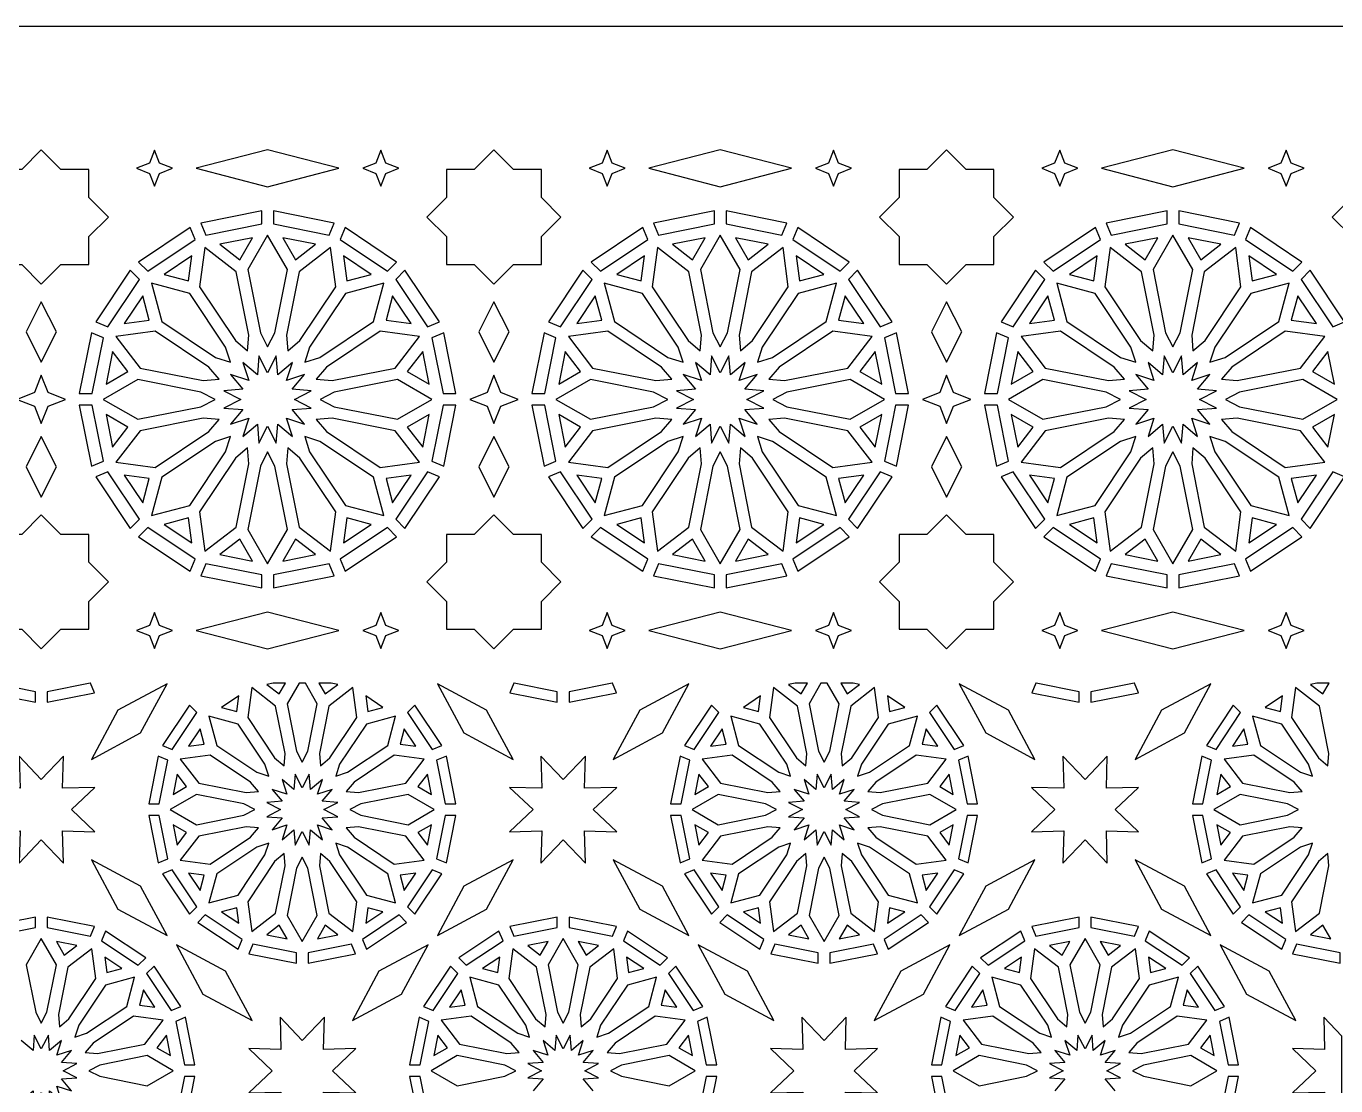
# Model space of a CAD drawing. Header units: millimetres. Extents: x 5 to 6335, y 27 to 2435.
# Drawn here: x 5806 to 6157.4, y 2150.9 to 2435 of the extents above; entities that cross this region are included whole.
import ezdxf

# ---------------------------------------------------------------- set-up
doc = ezdxf.new("R2010")
doc.units = ezdxf.units.MM
doc.layers.add('CUT', color=1, linetype='CONTINUOUS')

msp = doc.modelspace()

# ---------------------------------------------------------------- linework, layer by layer
at = {"layer": 'CUT'}
for points in [[(6335.16, 2434.99), (6335.16, 1034.84), (5285.01, 1034.84), (5285.01, 2434.99)], [(5822.802, 2389.092), (5822.802, 2396.542), (5815.352, 2396.542), (5810.085, 2401.809), (5804.818, 2396.542), (5797.368, 2396.542), (5797.368, 2389.092), (5792.101, 2383.825), (5797.368, 2378.558), (5797.368, 2371.108), (5804.818, 2371.108), (5810.085, 2365.841), (5815.352, 2371.108), (5822.802, 2371.108), (5822.802, 2378.558), (5828.069, 2383.825)], [(5835.621, 2396.89), (5839.079, 2395.527), (5840.442, 2392.069), (5841.805, 2395.527), (5845.263, 2396.89), (5841.805, 2398.253), (5840.442, 2401.711), (5839.079, 2398.253)], [(5870.799, 2391.942), (5889.928, 2396.89), (5870.799, 2401.838), (5851.671, 2396.89)], [(5896.335, 2396.89), (5899.793, 2395.527), (5901.156, 2392.069), (5902.52, 2395.527), (5905.977, 2396.89), (5902.52, 2398.253), (5901.156, 2401.711), (5899.793, 2398.253)], [(5913.53, 2383.825), (5918.797, 2378.558), (5918.797, 2371.108), (5926.246, 2371.108), (5931.514, 2365.841), (5936.781, 2371.108), (5944.23, 2371.108), (5944.23, 2378.558), (5949.498, 2383.825), (5944.23, 2389.092), (5944.23, 2396.542), (5936.781, 2396.542), (5931.514, 2401.809), (5926.246, 2396.542), (5918.797, 2396.542), (5918.797, 2389.092)], [(5957.05, 2396.89), (5960.507, 2395.527), (5961.871, 2392.069), (5963.234, 2395.527), (5966.692, 2396.89), (5963.234, 2398.253), (5961.871, 2401.711), (5960.507, 2398.253)], [(5992.228, 2391.942), (6011.356, 2396.89), (5992.228, 2401.838), (5973.099, 2396.89)], [(6017.764, 2396.89), (6021.222, 2395.527), (6022.585, 2392.069), (6023.948, 2395.527), (6027.406, 2396.89), (6023.948, 2398.253), (6022.585, 2401.711), (6021.222, 2398.253)], [(6034.958, 2383.825), (6040.226, 2378.558), (6040.226, 2371.108), (6047.675, 2371.108), (6052.942, 2365.841), (6058.21, 2371.108), (6065.659, 2371.108), (6065.659, 2378.558), (6070.926, 2383.825), (6065.659, 2389.092), (6065.659, 2396.542), (6058.21, 2396.542), (6052.942, 2401.809), (6047.675, 2396.542), (6040.226, 2396.542), (6040.226, 2389.092)], [(6078.478, 2396.89), (6081.936, 2395.527), (6083.299, 2392.069), (6084.663, 2395.527), (6088.12, 2396.89), (6084.663, 2398.253), (6083.299, 2401.711), (6081.936, 2398.253)], [(6113.656, 2391.942), (6132.785, 2396.89), (6113.656, 2401.838), (6094.528, 2396.89)], [(6139.193, 2396.89), (6142.65, 2395.527), (6144.014, 2392.069), (6145.377, 2395.527), (6148.835, 2396.89), (6145.377, 2398.253), (6144.014, 2401.711), (6142.65, 2398.253)], [(6156.387, 2383.825), (6161.654, 2378.558), (6161.654, 2371.108), (6169.103, 2371.108), (6174.371, 2365.841), (6179.638, 2371.108), (6187.087, 2371.108), (6187.087, 2378.558), (6192.355, 2383.825), (6187.087, 2389.092), (6187.087, 2396.542), (6179.638, 2396.542), (6174.371, 2401.809), (6169.103, 2396.542), (6161.654, 2396.542), (6161.654, 2389.092)], [(5854.25, 2378.986), (5869.224, 2381.964), (5869.224, 2385.446), (5852.917, 2382.201)], [(5872.374, 2381.964), (5887.349, 2378.986), (5888.682, 2382.201), (5872.374, 2385.446)], [(5975.678, 2378.986), (5990.653, 2381.964), (5990.653, 2385.446), (5974.346, 2382.201)], [(5993.803, 2381.964), (6008.777, 2378.986), (6010.11, 2382.201), (5993.803, 2385.446)], [(6097.107, 2378.986), (6112.081, 2381.964), (6112.081, 2385.446), (6095.774, 2382.201)], [(6115.231, 2381.964), (6130.206, 2378.986), (6131.539, 2382.201), (6115.231, 2385.446)], [(5850.007, 2380.996), (5836.183, 2371.759), (5838.645, 2369.298), (5851.339, 2377.78)], [(5870.799, 2348.991), (5872.751, 2352.801), (5876.126, 2369.766), (5870.799, 2378.992), (5865.473, 2369.766), (5868.848, 2352.801)], [(5890.259, 2377.78), (5902.954, 2369.298), (5905.416, 2371.759), (5891.591, 2380.996)], [(5971.436, 2380.996), (5957.612, 2371.759), (5960.073, 2369.298), (5972.768, 2377.78)], [(5992.228, 2348.991), (5994.179, 2352.801), (5997.554, 2369.766), (5992.228, 2378.992), (5986.901, 2369.766), (5990.276, 2352.801)], [(6011.688, 2377.78), (6024.382, 2369.298), (6026.844, 2371.759), (6013.02, 2380.996)], [(6092.865, 2380.996), (6079.04, 2371.759), (6081.502, 2369.298), (6094.196, 2377.78)], [(6113.656, 2348.991), (6115.608, 2352.801), (6118.983, 2369.766), (6113.656, 2378.992), (6108.33, 2369.766), (6111.705, 2352.801)], [(6133.117, 2377.78), (6145.811, 2369.298), (6148.273, 2371.759), (6134.448, 2380.996)], [(5865.412, 2347.92), (5865.758, 2352.187), (5862.383, 2369.152), (5853.931, 2375.636), (5852.541, 2365.075), (5862.152, 2350.692)], [(5857.965, 2376.513), (5863.347, 2372.384), (5866.738, 2378.258)], [(5874.861, 2378.258), (5878.252, 2372.384), (5883.634, 2376.513)], [(5876.186, 2347.92), (5879.447, 2350.692), (5889.057, 2365.075), (5887.667, 2375.636), (5879.215, 2369.152), (5875.841, 2352.187)], [(5986.841, 2347.92), (5987.186, 2352.187), (5983.812, 2369.152), (5975.36, 2375.636), (5973.97, 2365.075), (5983.58, 2350.692)], [(5979.393, 2376.513), (5984.775, 2372.384), (5988.166, 2378.258)], [(5996.289, 2378.258), (5999.681, 2372.384), (6005.062, 2376.513)], [(5997.615, 2347.92), (6000.875, 2350.692), (6010.486, 2365.075), (6009.096, 2375.636), (6000.644, 2369.152), (5997.27, 2352.187)], [(6108.27, 2347.92), (6108.615, 2352.187), (6105.241, 2369.152), (6096.788, 2375.636), (6095.398, 2365.075), (6105.009, 2350.692)], [(6100.822, 2376.513), (6106.204, 2372.384), (6109.595, 2378.258)], [(6117.718, 2378.258), (6121.109, 2372.384), (6126.491, 2376.513)], [(6119.043, 2347.92), (6122.304, 2350.692), (6131.914, 2365.075), (6130.524, 2375.636), (6122.072, 2369.152), (6118.698, 2352.187)], [(5843.023, 2368.435), (5849.575, 2366.679), (5850.461, 2373.405)], [(5891.138, 2373.405), (5892.023, 2366.679), (5898.576, 2368.435)], [(5964.451, 2368.435), (5971.004, 2366.679), (5971.889, 2373.405)], [(6012.567, 2373.405), (6013.452, 2366.679), (6020.004, 2368.435)], [(6085.88, 2368.435), (6092.433, 2366.679), (6093.318, 2373.405)], [(6133.995, 2373.405), (6134.88, 2366.679), (6141.433, 2368.435)], [(5833.956, 2369.531), (5824.718, 2355.707), (5827.935, 2354.375), (5836.417, 2367.069)], [(5905.182, 2367.069), (5913.664, 2354.375), (5916.881, 2355.707), (5907.643, 2369.531)], [(5955.384, 2369.531), (5946.147, 2355.707), (5949.363, 2354.375), (5957.845, 2367.069)], [(6026.611, 2367.07), (6035.093, 2354.375), (6038.309, 2355.707), (6029.071, 2369.531)], [(6076.813, 2369.531), (6067.575, 2355.707), (6070.792, 2354.375), (6079.274, 2367.069)], [(6148.039, 2367.069), (6156.521, 2354.375), (6159.738, 2355.707), (6150.5, 2369.531)], [(5860.846, 2344.868), (5859.532, 2348.943), (5849.922, 2363.325), (5839.632, 2366.082), (5842.389, 2355.792), (5856.772, 2346.182)], [(5880.752, 2344.868), (5884.827, 2346.182), (5899.209, 2355.792), (5901.966, 2366.082), (5891.677, 2363.325), (5882.066, 2348.943)], [(5982.275, 2344.868), (5980.961, 2348.943), (5971.35, 2363.325), (5961.061, 2366.082), (5963.818, 2355.792), (5978.2, 2346.182)], [(6002.181, 2344.868), (6006.255, 2346.182), (6020.638, 2355.792), (6023.395, 2366.082), (6013.105, 2363.325), (6003.495, 2348.943)], [(6103.703, 2344.868), (6102.389, 2348.943), (6092.779, 2363.325), (6082.489, 2366.082), (6085.246, 2355.792), (6099.629, 2346.182)], [(6123.61, 2344.868), (6127.684, 2346.182), (6142.067, 2355.792), (6144.824, 2366.082), (6134.534, 2363.325), (6124.923, 2348.943)], [(5810.085, 2344.898), (5814.138, 2353.005), (5810.085, 2361.111), (5806.032, 2353.005)], [(5832.31, 2355.254), (5839.035, 2356.139), (5837.279, 2362.691)], [(5904.319, 2362.691), (5902.564, 2356.139), (5909.289, 2355.254)], [(5935.567, 2353.005), (5931.514, 2361.111), (5927.46, 2353.005), (5931.514, 2344.898)], [(5953.738, 2355.254), (5960.463, 2356.139), (5958.708, 2362.691)], [(6025.748, 2362.691), (6023.992, 2356.139), (6030.717, 2355.254)], [(6056.995, 2353.005), (6052.942, 2361.111), (6048.889, 2353.005), (6052.942, 2344.898)], [(6075.167, 2355.254), (6081.892, 2356.139), (6080.136, 2362.691)], [(6147.176, 2362.691), (6145.421, 2356.139), (6152.146, 2355.254)], [(5823.513, 2352.797), (5820.269, 2336.49), (5823.75, 2336.49), (5826.729, 2351.464)], [(5857.794, 2340.302), (5855.022, 2343.563), (5840.639, 2353.173), (5830.078, 2351.783), (5836.562, 2343.331), (5853.527, 2339.957)], [(5883.804, 2340.302), (5888.071, 2339.957), (5905.036, 2343.331), (5911.521, 2351.783), (5900.959, 2353.173), (5886.577, 2343.563)], [(5914.87, 2351.464), (5917.849, 2336.49), (5921.33, 2336.49), (5918.086, 2352.797)], [(5944.942, 2352.797), (5941.697, 2336.49), (5945.178, 2336.49), (5948.157, 2351.464)], [(5979.223, 2340.302), (5976.451, 2343.563), (5962.068, 2353.173), (5951.506, 2351.783), (5957.991, 2343.331), (5974.956, 2339.957)], [(6005.233, 2340.302), (6009.5, 2339.957), (6026.465, 2343.331), (6032.949, 2351.783), (6022.388, 2353.173), (6008.005, 2343.563)], [(6036.299, 2351.464), (6039.277, 2336.49), (6042.758, 2336.49), (6039.514, 2352.797)], [(6066.37, 2352.797), (6063.126, 2336.49), (6066.607, 2336.49), (6069.586, 2351.464)], [(6100.652, 2340.302), (6097.879, 2343.563), (6083.497, 2353.173), (6072.935, 2351.783), (6079.419, 2343.331), (6096.385, 2339.957)], [(6126.661, 2340.302), (6130.928, 2339.957), (6147.893, 2343.331), (6154.378, 2351.783), (6143.816, 2353.173), (6129.434, 2343.563)], [(5827.457, 2338.977), (5833.331, 2342.368), (5829.201, 2347.749)], [(5908.268, 2342.368), (5914.142, 2338.977), (5912.397, 2347.749)], [(5948.885, 2338.977), (5954.759, 2342.368), (5950.63, 2347.749)], [(6029.697, 2342.368), (6035.57, 2338.977), (6033.826, 2347.749)], [(6070.314, 2338.977), (6076.188, 2342.368), (6072.059, 2347.749)], [(6151.125, 2342.368), (6156.999, 2338.977), (6155.254, 2347.749)], [(5859.082, 2332.584), (5864.177, 2332.172), (5860.866, 2328.277), (5865.73, 2329.846), (5864.162, 2324.982), (5868.056, 2328.293), (5868.468, 2323.198), (5870.799, 2327.748), (5873.13, 2323.198), (5873.542, 2328.293), (5877.437, 2324.982), (5875.868, 2329.846), (5880.733, 2328.277), (5877.422, 2332.172), (5882.516, 2332.584), (5877.968, 2334.915), (5882.516, 2337.246), (5877.422, 2337.658), (5880.733, 2341.553), (5875.868, 2339.984), (5877.437, 2344.848), (5873.542, 2341.537), (5873.13, 2346.632), (5870.799, 2342.082), (5868.468, 2346.632), (5868.056, 2341.537), (5864.162, 2344.848), (5865.73, 2339.984), (5860.866, 2341.553), (5864.177, 2337.658), (5859.082, 2337.246), (5863.632, 2334.915)], [(5980.511, 2332.584), (5985.606, 2332.172), (5982.295, 2328.277), (5987.159, 2329.846), (5985.59, 2324.982), (5989.485, 2328.293), (5989.897, 2323.198), (5992.228, 2327.748), (5994.559, 2323.198), (5994.971, 2328.293), (5998.865, 2324.982), (5997.297, 2329.846), (6002.161, 2328.277), (5998.85, 2332.172), (6003.945, 2332.584), (5999.395, 2334.915), (6003.945, 2337.246), (5998.85, 2337.658), (6002.161, 2341.553), (5997.297, 2339.984), (5998.865, 2344.848), (5994.971, 2341.537), (5994.559, 2346.632), (5992.228, 2342.082), (5989.897, 2346.632), (5989.485, 2341.537), (5985.59, 2344.848), (5987.159, 2339.984), (5982.295, 2341.553), (5985.606, 2337.658), (5980.511, 2337.246), (5985.059, 2334.915)], [(6101.939, 2332.584), (6107.034, 2332.172), (6103.723, 2328.277), (6108.588, 2329.846), (6107.019, 2324.982), (6110.913, 2328.293), (6111.325, 2323.198), (6113.656, 2327.747), (6115.987, 2323.198), (6116.399, 2328.293), (6120.294, 2324.982), (6118.725, 2329.846), (6123.59, 2328.277), (6120.279, 2332.172), (6125.373, 2332.584), (6120.825, 2334.915), (6125.373, 2337.246), (6120.279, 2337.658), (6123.59, 2341.553), (6118.725, 2339.984), (6120.294, 2344.848), (6116.399, 2341.537), (6115.987, 2346.632), (6113.656, 2342.083), (6111.325, 2346.632), (6110.913, 2341.537), (6107.019, 2344.848), (6108.588, 2339.984), (6103.723, 2341.553), (6107.034, 2337.658), (6101.939, 2337.246), (6106.489, 2334.915)], [(5811.922, 2336.752), (5810.085, 2341.411), (5808.248, 2336.752), (5803.589, 2334.915), (5808.248, 2333.078), (5810.085, 2328.419), (5811.922, 2333.078), (5816.581, 2334.915)], [(5856.723, 2334.915), (5852.913, 2336.866), (5835.948, 2340.242), (5826.722, 2334.915), (5835.948, 2329.588), (5852.913, 2332.964)], [(5884.875, 2334.915), (5888.685, 2332.964), (5905.651, 2329.588), (5914.876, 2334.915), (5905.651, 2340.242), (5888.685, 2336.866)], [(5925.018, 2334.915), (5929.677, 2333.078), (5931.514, 2328.419), (5933.351, 2333.078), (5938.01, 2334.915), (5933.351, 2336.752), (5931.514, 2341.411), (5929.677, 2336.752)], [(5978.152, 2334.915), (5974.342, 2336.866), (5957.377, 2340.242), (5948.151, 2334.915), (5957.377, 2329.588), (5974.342, 2332.964)], [(6006.304, 2334.915), (6010.114, 2332.964), (6027.079, 2329.588), (6036.305, 2334.915), (6027.079, 2340.242), (6010.114, 2336.866)], [(6046.446, 2334.915), (6051.105, 2333.078), (6052.942, 2328.419), (6054.779, 2333.078), (6059.438, 2334.915), (6054.779, 2336.752), (6052.942, 2341.411), (6051.105, 2336.752)], [(6099.58, 2334.915), (6095.77, 2336.866), (6078.805, 2340.242), (6069.579, 2334.915), (6078.805, 2329.588), (6095.77, 2332.964)], [(6127.733, 2334.915), (6131.543, 2332.964), (6148.508, 2329.588), (6157.733, 2334.915), (6148.508, 2340.242), (6131.543, 2336.866)], [(5820.269, 2333.34), (5823.513, 2317.033), (5826.729, 2318.366), (5823.75, 2333.34)], [(5917.849, 2333.34), (5914.87, 2318.366), (5918.086, 2317.033), (5921.33, 2333.34)], [(5941.697, 2333.34), (5944.942, 2317.033), (5948.157, 2318.366), (5945.178, 2333.34)], [(6039.277, 2333.34), (6036.299, 2318.366), (6039.514, 2317.033), (6042.758, 2333.34)], [(6063.126, 2333.34), (6066.37, 2317.033), (6069.586, 2318.366), (6066.607, 2333.34)], [(5829.201, 2322.081), (5833.331, 2327.462), (5827.457, 2330.853)], [(5857.794, 2329.528), (5853.527, 2329.873), (5836.562, 2326.499), (5830.078, 2318.047), (5840.639, 2316.657), (5855.022, 2326.267)], [(5883.804, 2329.528), (5886.577, 2326.267), (5900.959, 2316.657), (5911.521, 2318.047), (5905.036, 2326.499), (5888.071, 2329.873)], [(5908.268, 2327.462), (5912.397, 2322.081), (5914.142, 2330.853)], [(5950.63, 2322.081), (5954.759, 2327.462), (5948.885, 2330.853)], [(5979.223, 2329.528), (5974.956, 2329.873), (5957.991, 2326.499), (5951.506, 2318.047), (5962.068, 2316.657), (5976.451, 2326.267)], [(6005.233, 2329.528), (6008.005, 2326.267), (6022.388, 2316.657), (6032.949, 2318.047), (6026.465, 2326.499), (6009.5, 2329.873)], [(6029.697, 2327.462), (6033.826, 2322.081), (6035.57, 2330.853)], [(6072.059, 2322.081), (6076.188, 2327.462), (6070.314, 2330.853)], [(6100.652, 2329.528), (6096.385, 2329.873), (6079.419, 2326.499), (6072.935, 2318.047), (6083.497, 2316.657), (6097.879, 2326.267)], [(6126.661, 2329.528), (6129.434, 2326.267), (6143.816, 2316.657), (6154.378, 2318.047), (6147.893, 2326.499), (6130.928, 2329.873)], [(6151.125, 2327.462), (6155.254, 2322.081), (6156.999, 2330.853)], [(5810.085, 2308.719), (5814.138, 2316.825), (5810.085, 2324.931), (5806.032, 2316.825)], [(5860.846, 2324.962), (5856.772, 2323.648), (5842.389, 2314.038), (5839.632, 2303.748), (5849.922, 2306.505), (5859.532, 2320.887)], [(5880.752, 2324.962), (5882.066, 2320.887), (5891.677, 2306.505), (5901.966, 2303.748), (5899.209, 2314.038), (5884.827, 2323.648)], [(5935.567, 2316.825), (5931.514, 2324.931), (5927.46, 2316.825), (5931.514, 2308.719)], [(5982.275, 2324.962), (5978.2, 2323.648), (5963.818, 2314.038), (5961.061, 2303.748), (5971.35, 2306.505), (5980.961, 2320.887)], [(6002.181, 2324.962), (6003.495, 2320.887), (6013.105, 2306.505), (6023.395, 2303.748), (6020.638, 2314.038), (6006.255, 2323.648)], [(6056.995, 2316.825), (6052.942, 2324.931), (6048.889, 2316.825), (6052.942, 2308.719)], [(6103.703, 2324.962), (6099.629, 2323.648), (6085.246, 2314.038), (6082.489, 2303.748), (6092.779, 2306.505), (6102.389, 2320.887)], [(6123.61, 2324.962), (6124.923, 2320.887), (6134.534, 2306.505), (6144.824, 2303.748), (6142.067, 2314.038), (6127.684, 2323.648)], [(5862.152, 2319.138), (5852.541, 2304.755), (5853.931, 2294.194), (5862.383, 2300.678), (5865.758, 2317.643), (5865.412, 2321.91)], [(5870.799, 2320.839), (5868.848, 2317.029), (5865.473, 2300.064), (5870.799, 2290.838), (5876.126, 2300.064), (5872.751, 2317.029)], [(5876.186, 2321.91), (5875.841, 2317.643), (5879.215, 2300.678), (5887.667, 2294.194), (5889.057, 2304.755), (5879.447, 2319.138)], [(5983.58, 2319.138), (5973.97, 2304.755), (5975.36, 2294.194), (5983.812, 2300.678), (5987.186, 2317.643), (5986.841, 2321.91)], [(5992.228, 2320.839), (5990.276, 2317.029), (5986.901, 2300.064), (5992.228, 2290.838), (5997.554, 2300.064), (5994.179, 2317.029)], [(5997.615, 2321.91), (5997.27, 2317.643), (6000.644, 2300.678), (6009.096, 2294.194), (6010.486, 2304.755), (6000.875, 2319.138)], [(6105.009, 2319.138), (6095.398, 2304.755), (6096.788, 2294.194), (6105.241, 2300.678), (6108.615, 2317.643), (6108.27, 2321.91)], [(6113.656, 2320.839), (6111.705, 2317.029), (6108.33, 2300.064), (6113.656, 2290.838), (6118.983, 2300.064), (6115.608, 2317.029)], [(6119.043, 2321.91), (6118.698, 2317.643), (6122.072, 2300.678), (6130.524, 2294.194), (6131.914, 2304.755), (6122.304, 2319.138)], [(5824.718, 2314.123), (5833.956, 2300.299), (5836.417, 2302.761), (5827.935, 2315.455)], [(5907.643, 2300.299), (5916.881, 2314.123), (5913.664, 2315.455), (5905.182, 2302.761)], [(5946.147, 2314.123), (5955.384, 2300.299), (5957.845, 2302.761), (5949.363, 2315.455)], [(6029.071, 2300.299), (6038.309, 2314.123), (6035.093, 2315.455), (6026.611, 2302.76)], [(6067.575, 2314.123), (6076.813, 2300.299), (6079.274, 2302.761), (6070.792, 2315.455)], [(6150.5, 2300.299), (6159.738, 2314.123), (6156.521, 2315.455), (6148.039, 2302.761)], [(5837.279, 2307.139), (5839.035, 2313.691), (5832.31, 2314.576)], [(5902.564, 2313.691), (5904.319, 2307.139), (5909.289, 2314.576)], [(5958.708, 2307.139), (5960.463, 2313.691), (5953.738, 2314.576)], [(6023.992, 2313.691), (6025.748, 2307.139), (6030.717, 2314.576)], [(6080.136, 2307.139), (6081.892, 2313.691), (6075.167, 2314.576)], [(6145.421, 2313.691), (6147.176, 2307.139), (6152.146, 2314.576)], [(5822.802, 2291.272), (5822.802, 2298.722), (5815.352, 2298.722), (5810.085, 2303.989), (5804.818, 2298.722), (5797.368, 2298.722), (5797.368, 2291.272), (5792.101, 2286.005), (5797.368, 2280.738), (5797.368, 2273.288), (5804.818, 2273.288), (5810.085, 2268.021), (5815.352, 2273.288), (5822.802, 2273.288), (5822.802, 2280.738), (5828.069, 2286.005)], [(5850.461, 2296.425), (5849.575, 2303.151), (5843.023, 2301.395)], [(5892.023, 2303.151), (5891.138, 2296.425), (5898.576, 2301.395)], [(5913.53, 2286.005), (5918.797, 2280.738), (5918.797, 2273.288), (5926.246, 2273.288), (5931.514, 2268.021), (5936.781, 2273.288), (5944.23, 2273.288), (5944.23, 2280.738), (5949.498, 2286.005), (5944.23, 2291.272), (5944.23, 2298.722), (5936.781, 2298.722), (5931.514, 2303.989), (5926.246, 2298.722), (5918.797, 2298.722), (5918.797, 2291.272)], [(5971.889, 2296.425), (5971.004, 2303.151), (5964.451, 2301.395)], [(6013.452, 2303.151), (6012.567, 2296.425), (6020.004, 2301.395)], [(6034.958, 2286.005), (6040.226, 2280.738), (6040.226, 2273.288), (6047.675, 2273.288), (6052.942, 2268.021), (6058.21, 2273.288), (6065.659, 2273.288), (6065.659, 2280.738), (6070.926, 2286.005), (6065.659, 2291.272), (6065.659, 2298.722), (6058.21, 2298.722), (6052.942, 2303.989), (6047.675, 2298.722), (6040.226, 2298.722), (6040.226, 2291.272)], [(6093.318, 2296.425), (6092.433, 2303.151), (6085.88, 2301.395)], [(6134.88, 2303.151), (6133.995, 2296.425), (6141.433, 2301.395)], [(5836.183, 2298.071), (5850.007, 2288.834), (5851.339, 2292.05), (5838.645, 2300.532)], [(5891.591, 2288.834), (5905.416, 2298.071), (5902.954, 2300.532), (5890.259, 2292.05)], [(5957.612, 2298.071), (5971.436, 2288.834), (5972.768, 2292.05), (5960.073, 2300.532)], [(6013.02, 2288.834), (6026.844, 2298.071), (6024.382, 2300.532), (6011.688, 2292.05)], [(6079.04, 2298.071), (6092.865, 2288.834), (6094.196, 2292.05), (6081.502, 2300.532)], [(6134.448, 2288.834), (6148.273, 2298.071), (6145.811, 2300.532), (6133.117, 2292.05)], [(5866.738, 2291.572), (5863.347, 2297.446), (5857.965, 2293.317)], [(5878.252, 2297.446), (5874.861, 2291.572), (5883.634, 2293.317)], [(5988.166, 2291.572), (5984.775, 2297.446), (5979.393, 2293.317)], [(5999.681, 2297.446), (5996.289, 2291.572), (6005.062, 2293.317)], [(6109.595, 2291.572), (6106.204, 2297.446), (6100.822, 2293.317)], [(6121.109, 2297.446), (6117.718, 2291.572), (6126.491, 2293.317)], [(5852.917, 2287.629), (5869.224, 2284.384), (5869.224, 2287.866), (5854.25, 2290.844)], [(5872.374, 2284.384), (5888.682, 2287.629), (5887.349, 2290.844), (5872.374, 2287.866)], [(5974.346, 2287.629), (5990.653, 2284.384), (5990.653, 2287.866), (5975.678, 2290.844)], [(5993.803, 2284.384), (6010.11, 2287.629), (6008.777, 2290.844), (5993.803, 2287.866)], [(6095.774, 2287.629), (6112.081, 2284.384), (6112.081, 2287.866), (6097.107, 2290.844)], [(6115.231, 2284.384), (6131.539, 2287.629), (6130.206, 2290.844), (6115.231, 2287.866)], [(5835.621, 2272.94), (5839.079, 2271.577), (5840.442, 2268.119), (5841.805, 2271.577), (5845.263, 2272.94), (5841.805, 2274.303), (5840.442, 2277.761), (5839.079, 2274.303)], [(5870.799, 2267.992), (5889.928, 2272.94), (5870.799, 2277.888), (5851.671, 2272.94)], [(5896.335, 2272.94), (5899.793, 2271.577), (5901.156, 2268.119), (5902.52, 2271.577), (5905.977, 2272.94), (5902.52, 2274.303), (5901.156, 2277.761), (5899.793, 2274.303)], [(5957.05, 2272.94), (5960.507, 2271.577), (5961.871, 2268.119), (5963.234, 2271.577), (5966.692, 2272.94), (5963.234, 2274.303), (5961.871, 2277.761), (5960.507, 2274.303)], [(5992.228, 2267.992), (6011.356, 2272.94), (5992.228, 2277.888), (5973.099, 2272.94)], [(6017.764, 2272.94), (6021.222, 2271.577), (6022.585, 2268.119), (6023.948, 2271.577), (6027.406, 2272.94), (6023.948, 2274.303), (6022.585, 2277.761), (6021.222, 2274.303)], [(6078.478, 2272.94), (6081.936, 2271.577), (6083.299, 2268.119), (6084.663, 2271.577), (6088.12, 2272.94), (6084.663, 2274.303), (6083.299, 2277.761), (6081.936, 2274.303)], [(6113.656, 2267.992), (6132.785, 2272.94), (6113.656, 2277.888), (6094.528, 2272.94)], [(6139.193, 2272.94), (6142.65, 2271.577), (6144.014, 2268.119), (6145.377, 2271.577), (6148.835, 2272.94), (6145.377, 2274.303), (6144.014, 2277.761), (6142.65, 2274.303)], [(5796.847, 2258.84), (5795.777, 2256.258), (5808.51, 2253.724), (5808.51, 2256.539), (5796.945, 2258.84)], [(5823.225, 2258.84), (5811.66, 2256.539), (5811.66, 2253.724), (5824.393, 2256.258), (5823.323, 2258.84)], [(5843.839, 2258.669), (5830.641, 2251.564), (5823.536, 2238.366), (5836.734, 2245.471)], [(5875.481, 2239.988), (5872.952, 2252.701), (5866.536, 2257.623), (5865.481, 2249.606), (5872.683, 2238.828), (5875.213, 2236.677)], [(5872.282, 2258.84), (5870.57, 2258.5), (5873.915, 2255.933), (5875.594, 2258.84)], [(5879.231, 2258.84), (5876.042, 2253.315), (5878.571, 2240.603), (5880.085, 2237.646), (5881.599, 2240.603), (5884.128, 2253.315), (5880.939, 2258.84)], [(5884.576, 2258.84), (5886.255, 2255.933), (5889.6, 2258.5), (5887.888, 2258.84)], [(5887.487, 2238.828), (5894.689, 2249.606), (5893.634, 2257.623), (5887.218, 2252.701), (5884.689, 2239.988), (5884.957, 2236.677)], [(5916.331, 2258.669), (5923.436, 2245.471), (5936.634, 2238.366), (5929.529, 2251.564)], [(5936.847, 2258.84), (5935.777, 2256.258), (5948.51, 2253.724), (5948.51, 2256.539), (5936.945, 2258.84)], [(5963.225, 2258.84), (5951.66, 2256.539), (5951.66, 2253.724), (5964.393, 2256.258), (5963.323, 2258.84)], [(5983.839, 2258.669), (5970.641, 2251.564), (5963.536, 2238.366), (5976.734, 2245.471)], [(6015.481, 2239.988), (6012.952, 2252.701), (6006.536, 2257.623), (6005.481, 2249.606), (6012.683, 2238.828), (6015.213, 2236.677)], [(6012.282, 2258.84), (6010.57, 2258.5), (6013.915, 2255.933), (6015.594, 2258.84)], [(6019.231, 2258.84), (6016.042, 2253.315), (6018.571, 2240.603), (6020.085, 2237.646), (6021.599, 2240.603), (6024.128, 2253.315), (6020.939, 2258.84)], [(6024.576, 2258.84), (6026.255, 2255.933), (6029.6, 2258.5), (6027.888, 2258.84)], [(6027.487, 2238.828), (6034.689, 2249.606), (6033.634, 2257.623), (6027.218, 2252.701), (6024.689, 2239.988), (6024.957, 2236.677)], [(6056.331, 2258.669), (6063.436, 2245.471), (6076.634, 2238.366), (6069.529, 2251.564)], [(6076.847, 2258.84), (6075.777, 2256.258), (6088.51, 2253.724), (6088.51, 2256.539), (6076.945, 2258.84)], [(6103.225, 2258.84), (6091.66, 2256.539), (6091.66, 2253.724), (6104.393, 2256.258), (6103.323, 2258.84)], [(6123.839, 2258.669), (6110.641, 2251.564), (6103.536, 2238.366), (6116.734, 2245.471)], [(6155.481, 2239.988), (6152.952, 2252.701), (6146.536, 2257.623), (6145.481, 2249.606), (6152.683, 2238.828), (6155.213, 2236.677)], [(6152.282, 2258.84), (6150.57, 2258.5), (6153.915, 2255.933), (6155.594, 2258.84)], [(5845.233, 2241.056), (5851.835, 2250.937), (5849.846, 2252.927), (5842.633, 2242.133)], [(5858.442, 2252.302), (5862.515, 2251.211), (5863.065, 2255.391)], [(5897.105, 2255.391), (5897.655, 2251.211), (5901.728, 2252.302)], [(5908.335, 2250.937), (5914.937, 2241.056), (5917.537, 2242.133), (5910.324, 2252.927)], [(5985.233, 2241.056), (5991.835, 2250.937), (5989.846, 2252.927), (5982.633, 2242.133)], [(5998.442, 2252.302), (6002.515, 2251.211), (6003.065, 2255.391)], [(6037.105, 2255.391), (6037.655, 2251.211), (6041.728, 2252.302)], [(6048.335, 2250.937), (6054.937, 2241.056), (6057.537, 2242.133), (6050.324, 2252.927)], [(6125.233, 2241.056), (6131.835, 2250.937), (6129.846, 2252.927), (6122.633, 2242.133)], [(6138.442, 2252.302), (6142.515, 2251.211), (6143.065, 2255.391)], [(5870.063, 2237.079), (5862.862, 2247.856), (5855.051, 2249.949), (5857.144, 2242.138), (5867.921, 2234.937), (5871.083, 2233.917)], [(5892.249, 2234.937), (5903.026, 2242.138), (5905.119, 2249.949), (5897.308, 2247.856), (5890.107, 2237.079), (5889.087, 2233.917)], [(6010.063, 2237.079), (6002.862, 2247.856), (5995.051, 2249.949), (5997.144, 2242.138), (6007.921, 2234.937), (6011.083, 2233.917)], [(6032.249, 2234.937), (6043.026, 2242.138), (6045.119, 2249.949), (6037.308, 2247.856), (6030.107, 2237.079), (6029.087, 2233.917)], [(6150.063, 2237.079), (6142.862, 2247.856), (6135.051, 2249.949), (6137.144, 2242.138), (6147.921, 2234.937), (6151.083, 2233.917)], [(5849.609, 2241.935), (5853.789, 2242.485), (5852.698, 2246.558)], [(5907.472, 2246.558), (5906.381, 2242.485), (5910.561, 2241.935)], [(5989.609, 2241.935), (5993.789, 2242.485), (5992.698, 2246.558)], [(6047.472, 2246.558), (6046.381, 2242.485), (6050.561, 2241.935)], [(6129.609, 2241.935), (6133.789, 2242.485), (6132.698, 2246.558)], [(5804.134, 2239.282), (5804.367, 2230.633), (5795.718, 2230.866), (5801.999, 2224.915), (5795.718, 2218.964), (5804.367, 2219.197), (5804.134, 2210.548), (5810.085, 2216.829), (5816.036, 2210.548), (5815.803, 2219.197), (5824.452, 2218.964), (5818.171, 2224.915), (5824.452, 2230.866), (5815.803, 2230.633), (5816.036, 2239.282), (5810.085, 2233.001)], [(5841.428, 2239.223), (5838.894, 2226.49), (5841.709, 2226.49), (5844.027, 2238.145)], [(5866.172, 2232.317), (5855.394, 2239.519), (5847.377, 2238.464), (5852.299, 2232.048), (5865.012, 2229.519), (5868.323, 2229.787)], [(5891.847, 2229.787), (5895.158, 2229.519), (5907.871, 2232.048), (5912.793, 2238.464), (5904.776, 2239.519), (5893.998, 2232.317)], [(5916.143, 2238.145), (5918.461, 2226.49), (5921.276, 2226.49), (5918.742, 2239.223)], [(5950.085, 2233.001), (5944.134, 2239.282), (5944.367, 2230.633), (5935.718, 2230.866), (5941.999, 2224.915), (5935.718, 2218.964), (5944.367, 2219.197), (5944.134, 2210.548), (5950.085, 2216.829), (5956.036, 2210.548), (5955.803, 2219.197), (5964.452, 2218.964), (5958.171, 2224.915), (5964.452, 2230.866), (5955.803, 2230.633), (5956.036, 2239.282)], [(5981.428, 2239.223), (5978.894, 2226.49), (5981.709, 2226.49), (5984.027, 2238.145)], [(6006.172, 2232.317), (5995.394, 2239.519), (5987.377, 2238.464), (5992.299, 2232.048), (6005.012, 2229.519), (6008.323, 2229.787)], [(6031.847, 2229.787), (6035.158, 2229.519), (6047.871, 2232.048), (6052.793, 2238.464), (6044.776, 2239.519), (6033.998, 2232.317)], [(6056.143, 2238.145), (6058.461, 2226.49), (6061.276, 2226.49), (6058.742, 2239.223)], [(6090.085, 2233.001), (6084.134, 2239.282), (6084.367, 2230.633), (6075.718, 2230.866), (6081.999, 2224.915), (6075.718, 2218.964), (6084.367, 2219.197), (6084.134, 2210.548), (6090.085, 2216.829), (6096.036, 2210.548), (6095.803, 2219.197), (6104.452, 2218.964), (6098.171, 2224.915), (6104.452, 2230.866), (6095.803, 2230.633), (6096.036, 2239.282)], [(6121.428, 2239.223), (6118.894, 2226.49), (6121.709, 2226.49), (6124.027, 2238.145)], [(6146.172, 2232.317), (6135.394, 2239.519), (6127.377, 2238.464), (6132.299, 2232.048), (6145.012, 2229.519), (6148.323, 2229.787)], [(5845.416, 2228.977), (5849.067, 2231.085), (5846.5, 2234.43)], [(5880.085, 2230.739), (5878.192, 2234.433), (5877.857, 2230.295), (5874.693, 2232.984), (5875.967, 2229.033), (5872.016, 2230.307), (5874.705, 2227.143), (5870.567, 2226.808), (5874.261, 2224.915), (5870.567, 2223.022), (5874.705, 2222.687), (5872.016, 2219.523), (5875.967, 2220.797), (5874.693, 2216.846), (5877.857, 2219.535), (5878.192, 2215.397), (5880.085, 2219.091), (5881.978, 2215.397), (5882.313, 2219.535), (5885.477, 2216.846), (5884.203, 2220.797), (5888.154, 2219.523), (5885.465, 2222.687), (5889.603, 2223.022), (5885.909, 2224.915), (5889.603, 2226.808), (5885.465, 2227.143), (5888.154, 2230.307), (5884.203, 2229.033), (5885.477, 2232.984), (5882.313, 2230.295), (5881.978, 2234.433)], [(5913.67, 2234.43), (5911.103, 2231.085), (5914.754, 2228.977)], [(5985.416, 2228.977), (5989.067, 2231.085), (5986.5, 2234.43)], [(6020.085, 2230.739), (6018.192, 2234.433), (6017.857, 2230.295), (6014.693, 2232.984), (6015.967, 2229.033), (6012.016, 2230.307), (6014.705, 2227.143), (6010.567, 2226.808), (6014.261, 2224.915), (6010.567, 2223.022), (6014.705, 2222.687), (6012.016, 2219.523), (6015.967, 2220.797), (6014.693, 2216.846), (6017.857, 2219.535), (6018.192, 2215.397), (6020.085, 2219.091), (6021.978, 2215.397), (6022.313, 2219.535), (6025.477, 2216.846), (6024.203, 2220.797), (6028.154, 2219.523), (6025.465, 2222.687), (6029.603, 2223.022), (6025.909, 2224.915), (6029.603, 2226.808), (6025.465, 2227.143), (6028.154, 2230.307), (6024.203, 2229.033), (6025.477, 2232.984), (6022.313, 2230.295), (6021.978, 2234.433)], [(6053.67, 2234.43), (6051.103, 2231.085), (6054.754, 2228.977)], [(6125.416, 2228.977), (6129.067, 2231.085), (6126.5, 2234.43)], [(5864.397, 2226.429), (5851.685, 2228.958), (5844.681, 2224.915), (5851.685, 2220.872), (5864.397, 2223.401), (5867.354, 2224.915)], [(5895.773, 2223.401), (5908.485, 2220.872), (5915.489, 2224.915), (5908.485, 2228.958), (5895.773, 2226.429), (5892.816, 2224.915)], [(6004.397, 2226.429), (5991.685, 2228.958), (5984.681, 2224.915), (5991.685, 2220.872), (6004.397, 2223.401), (6007.354, 2224.915)], [(6035.773, 2223.401), (6048.485, 2220.872), (6055.489, 2224.915), (6048.485, 2228.958), (6035.773, 2226.429), (6032.816, 2224.915)], [(6144.397, 2226.429), (6131.685, 2228.958), (6124.681, 2224.915), (6131.685, 2220.872), (6144.397, 2223.401), (6147.354, 2224.915)], [(5838.894, 2223.34), (5841.428, 2210.607), (5844.027, 2211.685), (5841.709, 2223.34)], [(5846.5, 2215.4), (5849.067, 2218.745), (5845.416, 2220.853)], [(5913.67, 2215.4), (5914.754, 2220.853), (5911.103, 2218.745)], [(5918.461, 2223.34), (5916.143, 2211.685), (5918.742, 2210.607), (5921.276, 2223.34)], [(5978.894, 2223.34), (5981.428, 2210.607), (5984.027, 2211.685), (5981.709, 2223.34)], [(5986.5, 2215.4), (5989.067, 2218.745), (5985.416, 2220.853)], [(6053.67, 2215.4), (6054.754, 2220.853), (6051.103, 2218.745)], [(6058.461, 2223.34), (6056.143, 2211.685), (6058.742, 2210.607), (6061.276, 2223.34)], [(6118.894, 2223.34), (6121.428, 2210.607), (6124.027, 2211.685), (6121.709, 2223.34)], [(6126.5, 2215.4), (6129.067, 2218.745), (6125.416, 2220.853)], [(5865.012, 2220.311), (5852.299, 2217.782), (5847.377, 2211.366), (5855.394, 2210.311), (5866.172, 2217.513), (5868.323, 2220.043)], [(5893.998, 2217.513), (5904.776, 2210.311), (5912.793, 2211.366), (5907.871, 2217.782), (5895.158, 2220.311), (5891.847, 2220.043)], [(6005.012, 2220.311), (5992.299, 2217.782), (5987.377, 2211.366), (5995.394, 2210.311), (6006.172, 2217.513), (6008.323, 2220.043)], [(6033.998, 2217.513), (6044.776, 2210.311), (6052.793, 2211.366), (6047.871, 2217.782), (6035.158, 2220.311), (6031.847, 2220.043)], [(6145.012, 2220.311), (6132.299, 2217.782), (6127.377, 2211.366), (6135.394, 2210.311), (6146.172, 2217.513), (6148.323, 2220.043)], [(5867.921, 2214.893), (5857.144, 2207.692), (5855.051, 2199.881), (5862.862, 2201.974), (5870.063, 2212.751), (5871.083, 2215.913)], [(5890.107, 2212.751), (5897.308, 2201.974), (5905.119, 2199.881), (5903.026, 2207.692), (5892.249, 2214.893), (5889.087, 2215.913)], [(6007.921, 2214.893), (5997.144, 2207.692), (5995.051, 2199.881), (6002.862, 2201.974), (6010.063, 2212.751), (6011.083, 2215.913)], [(6030.107, 2212.751), (6037.308, 2201.974), (6045.119, 2199.881), (6043.026, 2207.692), (6032.249, 2214.893), (6029.087, 2215.913)], [(6147.921, 2214.893), (6137.144, 2207.692), (6135.051, 2199.881), (6142.862, 2201.974), (6150.063, 2212.751), (6151.083, 2215.913)], [(5843.839, 2191.161), (5836.734, 2204.359), (5823.536, 2211.464), (5830.641, 2198.266)], [(5872.683, 2211.002), (5865.481, 2200.224), (5866.536, 2192.207), (5872.952, 2197.129), (5875.481, 2209.842), (5875.213, 2213.153)], [(5878.571, 2209.227), (5876.042, 2196.515), (5880.085, 2189.511), (5884.128, 2196.515), (5881.599, 2209.227), (5880.085, 2212.184)], [(5884.689, 2209.842), (5887.218, 2197.129), (5893.634, 2192.207), (5894.689, 2200.224), (5887.487, 2211.002), (5884.957, 2213.153)], [(5916.331, 2191.161), (5929.529, 2198.266), (5936.634, 2211.464), (5923.436, 2204.359)], [(5983.839, 2191.161), (5976.734, 2204.359), (5963.536, 2211.464), (5970.641, 2198.266)], [(6012.683, 2211.002), (6005.481, 2200.224), (6006.536, 2192.207), (6012.952, 2197.129), (6015.481, 2209.842), (6015.213, 2213.153)], [(6018.571, 2209.227), (6016.042, 2196.515), (6020.085, 2189.511), (6024.128, 2196.515), (6021.599, 2209.227), (6020.085, 2212.184)], [(6024.689, 2209.842), (6027.218, 2197.129), (6033.634, 2192.207), (6034.689, 2200.224), (6027.487, 2211.002), (6024.957, 2213.153)], [(6056.331, 2191.161), (6069.529, 2198.266), (6076.634, 2211.464), (6063.436, 2204.359)], [(6123.839, 2191.161), (6116.734, 2204.359), (6103.536, 2211.464), (6110.641, 2198.266)], [(6152.683, 2211.002), (6145.481, 2200.224), (6146.536, 2192.207), (6152.952, 2197.129), (6155.481, 2209.842), (6155.213, 2213.153)], [(5842.633, 2207.697), (5849.846, 2196.903), (5851.835, 2198.893), (5845.233, 2208.774)], [(5852.698, 2203.272), (5853.789, 2207.345), (5849.609, 2207.895)], [(5907.472, 2203.272), (5910.561, 2207.895), (5906.381, 2207.345)], [(5914.937, 2208.774), (5908.335, 2198.893), (5910.324, 2196.903), (5917.537, 2207.697)], [(5982.633, 2207.697), (5989.846, 2196.903), (5991.835, 2198.893), (5985.233, 2208.774)], [(5992.698, 2203.272), (5993.789, 2207.345), (5989.609, 2207.895)], [(6047.472, 2203.272), (6050.561, 2207.895), (6046.381, 2207.345)], [(6054.937, 2208.774), (6048.335, 2198.893), (6050.324, 2196.903), (6057.537, 2207.697)], [(6122.633, 2207.697), (6129.846, 2196.903), (6131.835, 2198.893), (6125.233, 2208.774)], [(6132.698, 2203.272), (6133.789, 2207.345), (6129.609, 2207.895)], [(5808.51, 2196.106), (5795.777, 2193.572), (5796.855, 2190.973), (5808.51, 2193.291)], [(5811.66, 2193.291), (5823.315, 2190.973), (5824.393, 2193.572), (5811.66, 2196.106)], [(5852.073, 2194.676), (5862.867, 2187.463), (5863.944, 2190.063), (5854.063, 2196.665)], [(5863.065, 2194.439), (5862.515, 2198.619), (5858.442, 2197.528)], [(5906.107, 2196.665), (5896.226, 2190.063), (5897.303, 2187.463), (5908.097, 2194.676)], [(5897.105, 2194.439), (5901.728, 2197.528), (5897.655, 2198.619)], [(5936.855, 2190.973), (5948.51, 2193.291), (5948.51, 2196.106), (5935.777, 2193.572)], [(5951.66, 2193.291), (5963.315, 2190.973), (5964.393, 2193.572), (5951.66, 2196.106)], [(5992.073, 2194.676), (6002.867, 2187.463), (6003.944, 2190.063), (5994.063, 2196.665)], [(6003.065, 2194.439), (6002.515, 2198.619), (5998.442, 2197.528)], [(6046.107, 2196.665), (6036.226, 2190.063), (6037.303, 2187.463), (6048.097, 2194.676)], [(6037.105, 2194.439), (6041.728, 2197.528), (6037.655, 2198.619)], [(6076.855, 2190.973), (6088.51, 2193.291), (6088.51, 2196.106), (6075.777, 2193.572)], [(6091.66, 2193.291), (6103.315, 2190.973), (6104.393, 2193.572), (6091.66, 2196.106)], [(6132.073, 2194.676), (6142.867, 2187.463), (6143.944, 2190.063), (6134.063, 2196.665)], [(6143.065, 2194.439), (6142.515, 2198.619), (6138.442, 2197.528)], [(5826.226, 2189.767), (5836.107, 2183.165), (5838.097, 2185.154), (5827.303, 2192.367)], [(5870.57, 2191.33), (5876.023, 2190.246), (5873.915, 2193.897)], [(5884.147, 2190.246), (5889.6, 2191.33), (5886.255, 2193.897)], [(5924.063, 2183.165), (5933.944, 2189.767), (5932.867, 2192.367), (5922.073, 2185.154)], [(5966.226, 2189.767), (5976.107, 2183.165), (5978.097, 2185.154), (5967.303, 2192.367)], [(6010.57, 2191.33), (6016.023, 2190.246), (6013.915, 2193.897)], [(6024.147, 2190.246), (6029.6, 2191.33), (6026.255, 2193.897)], [(6064.063, 2183.165), (6073.944, 2189.767), (6072.867, 2192.367), (6062.073, 2185.154)], [(6106.226, 2189.767), (6116.107, 2183.165), (6118.097, 2185.154), (6107.303, 2192.367)], [(6150.57, 2191.33), (6156.023, 2190.246), (6153.915, 2193.897)], [(5810.085, 2167.646), (5811.599, 2170.603), (5814.128, 2183.315), (5810.085, 2190.319), (5806.042, 2183.315), (5808.571, 2170.603)], [(5814.147, 2189.584), (5816.255, 2185.933), (5819.6, 2188.5)], [(5865.777, 2186.258), (5878.51, 2183.724), (5878.51, 2186.539), (5866.855, 2188.857)], [(5881.66, 2183.724), (5894.393, 2186.258), (5893.315, 2188.857), (5881.66, 2186.539)], [(5940.57, 2188.5), (5943.915, 2185.933), (5946.023, 2189.584)], [(5951.599, 2170.603), (5954.128, 2183.315), (5950.085, 2190.319), (5946.042, 2183.315), (5948.571, 2170.603), (5950.085, 2167.646)], [(5954.147, 2189.584), (5956.255, 2185.933), (5959.6, 2188.5)], [(6005.777, 2186.258), (6018.51, 2183.724), (6018.51, 2186.539), (6006.855, 2188.857)], [(6021.66, 2183.724), (6034.393, 2186.258), (6033.315, 2188.857), (6021.66, 2186.539)], [(6080.57, 2188.5), (6083.915, 2185.933), (6086.023, 2189.584)], [(6091.599, 2170.603), (6094.128, 2183.315), (6090.085, 2190.319), (6086.042, 2183.315), (6088.571, 2170.603), (6090.085, 2167.646)], [(6094.147, 2189.584), (6096.255, 2185.933), (6099.6, 2188.5)], [(6145.777, 2186.258), (6158.51, 2183.724), (6158.51, 2186.539), (6146.855, 2188.857)], [(5817.487, 2168.828), (5824.689, 2179.606), (5823.634, 2187.623), (5817.218, 2182.701), (5814.689, 2169.988), (5814.957, 2166.677)], [(5827.105, 2185.391), (5827.655, 2181.211), (5831.728, 2182.302)], [(5846.331, 2188.669), (5853.436, 2175.471), (5866.634, 2168.366), (5859.529, 2181.564)], [(5913.839, 2188.669), (5900.641, 2181.564), (5893.536, 2168.366), (5906.734, 2175.471)], [(5928.442, 2182.302), (5932.515, 2181.211), (5933.065, 2185.391)], [(5945.481, 2169.988), (5942.952, 2182.701), (5936.536, 2187.623), (5935.481, 2179.606), (5942.683, 2168.828), (5945.213, 2166.677)], [(5957.487, 2168.828), (5964.689, 2179.606), (5963.634, 2187.623), (5957.218, 2182.701), (5954.689, 2169.988), (5954.957, 2166.677)], [(5967.105, 2185.391), (5967.655, 2181.211), (5971.728, 2182.302)], [(5986.331, 2188.669), (5993.436, 2175.471), (6006.634, 2168.366), (5999.529, 2181.564)], [(6053.839, 2188.669), (6040.641, 2181.564), (6033.536, 2168.366), (6046.734, 2175.471)], [(6068.442, 2182.302), (6072.515, 2181.211), (6073.065, 2185.391)], [(6085.481, 2169.988), (6082.952, 2182.701), (6076.536, 2187.623), (6075.481, 2179.606), (6082.683, 2168.828), (6085.213, 2166.677)], [(6097.487, 2168.828), (6104.689, 2179.606), (6103.634, 2187.623), (6097.218, 2182.701), (6094.689, 2169.988), (6094.957, 2166.677)], [(6107.105, 2185.391), (6107.655, 2181.211), (6111.728, 2182.302)], [(6126.331, 2188.669), (6133.436, 2175.471), (6146.634, 2168.366), (6139.529, 2181.564)], [(5838.335, 2180.937), (5844.937, 2171.056), (5847.537, 2172.133), (5840.324, 2182.927)], [(5915.233, 2171.056), (5921.835, 2180.937), (5919.846, 2182.927), (5912.633, 2172.133)], [(5978.335, 2180.937), (5984.937, 2171.056), (5987.537, 2172.133), (5980.324, 2182.927)], [(6055.233, 2171.056), (6061.835, 2180.937), (6059.846, 2182.927), (6052.633, 2172.133)], [(6118.335, 2180.937), (6124.937, 2171.056), (6127.537, 2172.133), (6120.324, 2182.927)], [(5822.249, 2164.937), (5833.026, 2172.138), (5835.119, 2179.949), (5827.308, 2177.856), (5820.107, 2167.079), (5819.087, 2163.917)], [(5940.063, 2167.079), (5932.862, 2177.856), (5925.051, 2179.949), (5927.144, 2172.138), (5937.921, 2164.937), (5941.083, 2163.917)], [(5962.249, 2164.937), (5973.026, 2172.138), (5975.119, 2179.949), (5967.308, 2177.856), (5960.107, 2167.079), (5959.087, 2163.917)], [(6080.063, 2167.079), (6072.862, 2177.856), (6065.051, 2179.949), (6067.144, 2172.138), (6077.921, 2164.937), (6081.083, 2163.917)], [(6102.249, 2164.937), (6113.026, 2172.138), (6115.119, 2179.949), (6107.308, 2177.856), (6100.107, 2167.079), (6099.087, 2163.917)], [(5837.472, 2176.558), (5836.381, 2172.485), (5840.561, 2171.935)], [(5919.609, 2171.935), (5923.789, 2172.485), (5922.698, 2176.558)], [(5977.472, 2176.558), (5976.381, 2172.485), (5980.561, 2171.935)], [(6059.609, 2171.935), (6063.789, 2172.485), (6062.698, 2176.558)], [(6117.472, 2176.558), (6116.381, 2172.485), (6120.561, 2171.935)], [(5821.847, 2159.787), (5825.158, 2159.519), (5837.871, 2162.048), (5842.793, 2168.464), (5834.776, 2169.519), (5823.998, 2162.317)], [(5846.143, 2168.145), (5848.461, 2156.49), (5851.276, 2156.49), (5848.742, 2169.223)], [(5880.085, 2163.001), (5874.134, 2169.282), (5874.367, 2160.633), (5865.718, 2160.866), (5871.999, 2154.915), (5865.718, 2148.964), (5874.367, 2149.197), (5874.134, 2140.548), (5880.085, 2146.829), (5886.036, 2140.548), (5885.803, 2149.197), (5894.452, 2148.964), (5888.171, 2154.915), (5894.452, 2160.866), (5885.803, 2160.633), (5886.036, 2169.282)], [(5911.428, 2169.223), (5908.894, 2156.49), (5911.709, 2156.49), (5914.027, 2168.145)], [(5936.172, 2162.317), (5925.394, 2169.519), (5917.377, 2168.464), (5922.299, 2162.048), (5935.012, 2159.519), (5938.323, 2159.787)], [(5961.847, 2159.787), (5965.158, 2159.519), (5977.871, 2162.048), (5982.793, 2168.464), (5974.776, 2169.519), (5963.998, 2162.317)], [(5986.143, 2168.145), (5988.461, 2156.49), (5991.276, 2156.49), (5988.742, 2169.223)], [(6020.085, 2163.001), (6014.134, 2169.282), (6014.367, 2160.633), (6005.718, 2160.866), (6011.999, 2154.915), (6005.718, 2148.964), (6014.367, 2149.197), (6014.134, 2140.548), (6020.085, 2146.829), (6026.036, 2140.548), (6025.803, 2149.197), (6034.452, 2148.964), (6028.171, 2154.915), (6034.452, 2160.866), (6025.803, 2160.633), (6026.036, 2169.282)], [(6051.428, 2169.223), (6048.894, 2156.49), (6051.709, 2156.49), (6054.027, 2168.145)], [(6076.172, 2162.317), (6065.394, 2169.519), (6057.377, 2168.464), (6062.299, 2162.048), (6075.012, 2159.519), (6078.323, 2159.787)], [(6101.847, 2159.787), (6105.158, 2159.519), (6117.871, 2162.048), (6122.793, 2168.464), (6114.776, 2169.519), (6103.998, 2162.317)], [(6126.143, 2168.145), (6128.461, 2156.49), (6131.276, 2156.49), (6128.742, 2169.223)], [(6159.01, 2164.136), (6154.134, 2169.282), (6154.367, 2160.633), (6145.718, 2160.866), (6151.999, 2154.915), (6145.718, 2148.964), (6154.367, 2149.197), (6154.134, 2140.548), (6159.01, 2145.694)], [(5843.67, 2164.43), (5841.103, 2161.085), (5844.754, 2158.977)], [(5915.416, 2158.977), (5919.067, 2161.085), (5916.5, 2164.43)], [(5983.67, 2164.43), (5981.103, 2161.085), (5984.754, 2158.977)], [(6055.416, 2158.977), (6059.067, 2161.085), (6056.5, 2164.43)], [(6123.67, 2164.43), (6121.103, 2161.085), (6124.754, 2158.977)], [(5825.773, 2153.401), (5838.485, 2150.872), (5845.489, 2154.915), (5838.485, 2158.958), (5825.773, 2156.429), (5822.816, 2154.915)], [(5934.397, 2156.429), (5921.685, 2158.958), (5914.681, 2154.915), (5921.685, 2150.872), (5934.397, 2153.401), (5937.354, 2154.915)], [(5965.773, 2153.401), (5978.485, 2150.872), (5985.489, 2154.915), (5978.485, 2158.958), (5965.773, 2156.429), (5962.816, 2154.915)], [(6074.397, 2156.429), (6061.685, 2158.958), (6054.681, 2154.915), (6061.685, 2150.872), (6074.397, 2153.401), (6077.354, 2154.915)], [(6105.773, 2153.401), (6118.485, 2150.872), (6125.489, 2154.915), (6118.485, 2158.958), (6105.773, 2156.429), (6102.816, 2154.915)], [(5848.461, 2153.34), (5846.143, 2141.685), (5848.742, 2140.607), (5851.276, 2153.34)], [(5908.894, 2153.34), (5911.428, 2140.607), (5914.027, 2141.685), (5911.709, 2153.34)], [(5988.461, 2153.34), (5986.143, 2141.685), (5988.742, 2140.607), (5991.276, 2153.34)], [(6048.894, 2153.34), (6051.428, 2140.607), (6054.027, 2141.685), (6051.709, 2153.34)], [(6128.461, 2153.34), (6126.143, 2141.685), (6128.742, 2140.607), (6131.276, 2153.34)]]:
    msp.add_lwpolyline(points, close=True, dxfattribs=at)
for points in [[(5804.693, 2146.846), (5807.857, 2149.535), (5808.192, 2145.397), (5810.085, 2149.091), (5811.978, 2145.397), (5812.313, 2149.535), (5815.477, 2146.846), (5814.203, 2150.797), (5818.154, 2149.523), (5815.465, 2152.687), (5819.603, 2153.022), (5815.909, 2154.915), (5819.603, 2156.808), (5815.465, 2157.143), (5818.154, 2160.307), (5814.203, 2159.033), (5815.477, 2162.984), (5812.313, 2160.295), (5811.978, 2164.433), (5810.085, 2160.739), (5808.192, 2164.433), (5807.857, 2160.295), (5804.693, 2162.984)], [(5958.154, 2149.523), (5955.465, 2152.687), (5959.603, 2153.022), (5955.909, 2154.915), (5959.603, 2156.808), (5955.465, 2157.143), (5958.154, 2160.307), (5954.203, 2159.033), (5955.477, 2162.984), (5952.313, 2160.295), (5951.978, 2164.433), (5950.085, 2160.739), (5948.192, 2164.433), (5947.857, 2160.295), (5944.693, 2162.984), (5945.967, 2159.033), (5942.016, 2160.307), (5944.705, 2157.143), (5940.567, 2156.808), (5944.261, 2154.915), (5940.567, 2153.022), (5944.705, 2152.687), (5942.016, 2149.523)], [(6098.154, 2149.523), (6095.465, 2152.687), (6099.603, 2153.022), (6095.909, 2154.915), (6099.603, 2156.808), (6095.465, 2157.143), (6098.154, 2160.307), (6094.203, 2159.033), (6095.477, 2162.984), (6092.313, 2160.295), (6091.978, 2164.433), (6090.085, 2160.739), (6088.192, 2164.433), (6087.857, 2160.295), (6084.693, 2162.984), (6085.967, 2159.033), (6082.016, 2160.307), (6084.705, 2157.143), (6080.567, 2156.808), (6084.261, 2154.915), (6080.567, 2153.022), (6084.705, 2152.687), (6082.016, 2149.523)]]:
    msp.add_lwpolyline(points, dxfattribs=at)

doc.saveas('drawing.dxf')
